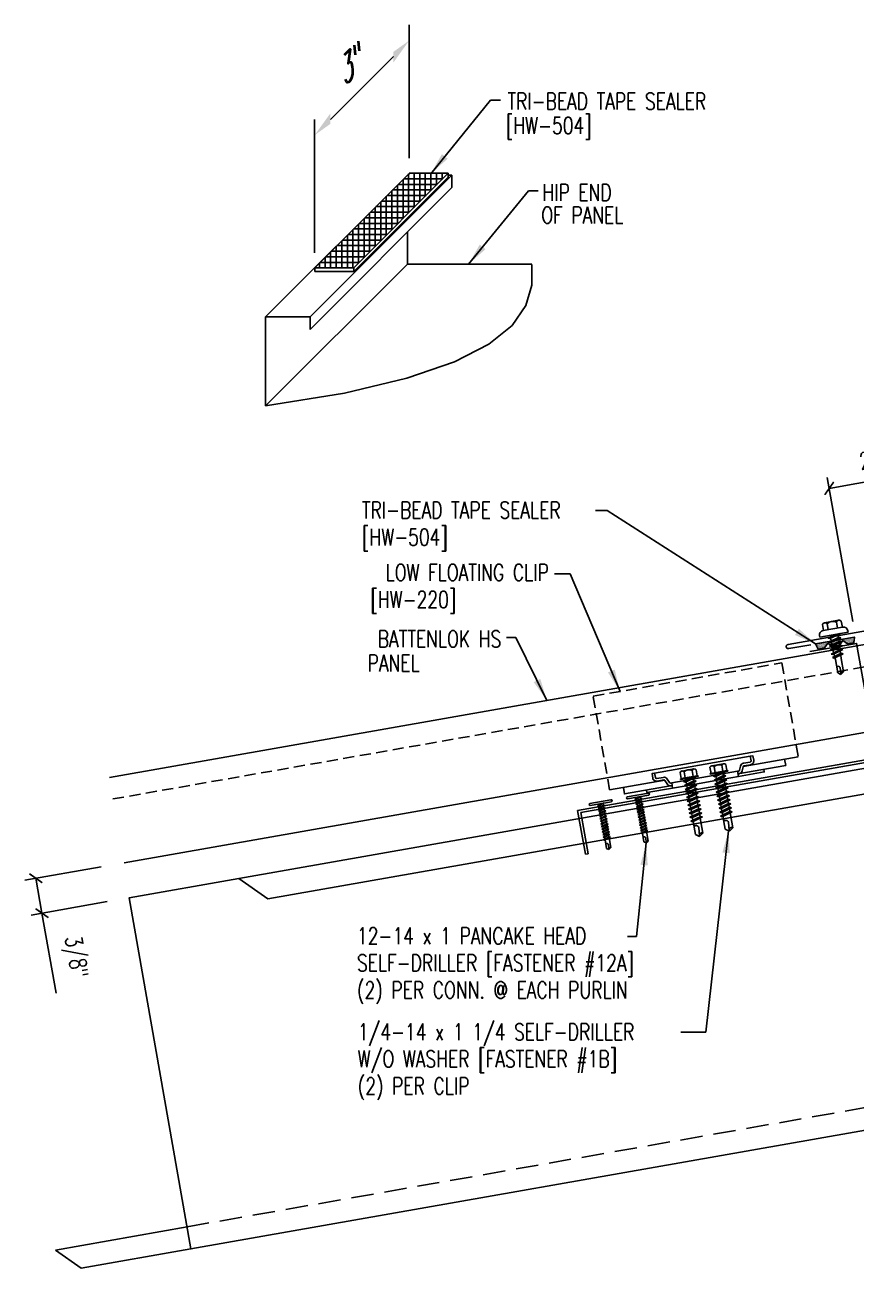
# Model space of a CAD drawing. Header units: inches. Extents: x 0 to 188, y 9 to 98.
# Drawn here: x -0.02 to 18.64, y 10.96 to 38.86 of the extents above; entities that cross this region are included whole.
import ezdxf
from ezdxf.enums import TextEntityAlignment as Align

# ---------------------------------------------------------------- set-up
doc = ezdxf.new("R2010")
doc.units = ezdxf.units.IN
doc.header["$MEASUREMENT"] = 0
doc.linetypes.add('HIDDEN', pattern=[0.375, 0.25, -0.125])
doc.linetypes.add('HIDDEN2', pattern=[0.1875, 0.125, -0.0625])
for name, color, linetype in [('clip', 5, 'Continuous'), ('CLO', 3, 'Continuous'), ('DIM', 2, 'Continuous'), ('FASTENER', 9, 'Continuous'), ('PANEL', 11, 'Continuous'), ('PURLIN', 1, 'Continuous'), ('SEALANT', 8, 'Continuous'), ('STLA', 12, 'Continuous'), ('TAPE', 8, 'Continuous'), ('TEXT', 2, 'Continuous'), ('TEXT1', 7, 'Continuous'), ('TRIM', 6, 'Continuous')]:
    doc.layers.add(name, color=color, linetype=linetype)
doc.styles.add('ROMANS', font='ROMANS.SHX', dxfattribs={"width": 0.75, "height": 0.5})
doc.styles.add('TEXT', font='SIMPLEX', dxfattribs={"width": 0.75, "height": 6})
doc.styles.add('TEXT1', font='ROMANS.shx', dxfattribs={"width": 0.75, "height": 0.375})
doc.dimstyles.new('DETAIL', dxfattribs={"dimscale": 4, "dimtxt": 0.375, "dimasz": 0.0625, "dimexe": 0.0625, "dimexo": 0.125, "dimgap": 0.0625, "dimtad": 1, "dimdec": 4, "dimzin": 3, "dimdsep": 46, "dimlunit": 4, "dimtxsty": 'TEXT1', "dimblk": 'ARCHTICK', "dimcen": 0.0625, "dimclrd": 7, "dimclre": 7, "dimclrt": 2, "dimadec": 0, "dimazin": 0, "dimtfac": 0.59375, "dimtdec": 4, "dimtmove": 0, "dimatfit": 3, "dimfxl": 0, "dimfrac": 2, "dimtolj": 1, "dimtzin": 3, "dimarcsym": 0})
doc.dimstyles.new('DETAIL$7', dxfattribs={"dimscale": 4, "dimtxt": 6, "dimasz": 0.125, "dimexe": 0.0625, "dimexo": 0.125, "dimgap": 0.0625, "dimtad": 1, "dimdec": 5, "dimzin": 3, "dimdsep": 46, "dimlunit": 4, "dimtxsty": 'TEXT', "dimblk": 'ARCHTICK', "dimcen": 0.0625, "dimclrd": 7, "dimclre": 7, "dimclrt": 2, "dimadec": 0, "dimazin": 0, "dimtfac": 0.666667, "dimtdec": 5, "dimtmove": 0, "dimatfit": 3, "dimfxl": 0, "dimfrac": 2, "dimtolj": 1, "dimtzin": 3, "dimarcsym": 0})

# ---------------------------------------------------------------- blocks, each defined once
blk = doc.blocks.new('_ArchTick')
at = {"color": 0, "linetype": 'ByBlock', "const_width": 0.15}
blk.add_lwpolyline([(-0.5, -0.5), (0.5, 0.5)], dxfattribs=at)
blk = doc.blocks.new('*D13')
at = {"layer": 'DEFPOINTS', "color": 0}
for p in [(2.182, 20.053), (2.321, 19.27), (0.362, 18.924)]:
    blk.add_point(p, dxfattribs=at)
at = {"layer": 'DIM', "color": 7, "lineweight": -2}
for p, q in [((1.69, 19.967), (-0.023, 19.665)), ((0.224, 19.708), (0.362, 18.924)), ((1.828, 19.183), (0.116, 18.881)), ((0.362, 18.924), (0.679, 17.126))]:
    blk.add_line(p, q, dxfattribs=at)
at = {"layer": 'DIM', "color": 7, "lineweight": -2, "xscale": 0.25, "yscale": 0.25, "zscale": 0.25}
for p, rotation in [((0.224, 19.708), 99.99999999999906), ((0.362, 18.924), 279.9999999999991)]:
    blk.add_blockref('_ArchTick', p, dxfattribs=dict(at, rotation=rotation))
at = {"layer": 'DIM', "color": 2, "insert": (1.081, 17.934), "char_height": 0.375, "attachment_point": 5, "rotation": 280, "style": 'TEXT1'}
blk.add_mtext('\\A1;3/8"', dxfattribs=at)
blk = doc.blocks.new('*D14')
at = {"layer": 'DEFPOINTS', "color": 0}
for p in [(19.988, 28.802), (20.611, 25.264), (18.645, 24.979)]:
    blk.add_point(p, dxfattribs=at)
at = {"layer": 'DIM', "color": 7, "lineweight": -2}
for p, q in [((20.525, 25.756), (19.944, 29.048)), ((18.032, 28.457), (19.988, 28.802)), ((18.559, 25.471), (17.989, 28.703))]:
    blk.add_line(p, q, dxfattribs=at)
at = {"layer": 'DIM', "color": 7, "lineweight": -2, "xscale": 0.25, "yscale": 0.25, "zscale": 0.25}
for p, rotation in [((19.988, 28.802), 10), ((18.032, 28.457), 190)]:
    blk.add_blockref('_ArchTick', p, dxfattribs=dict(at, rotation=rotation))
at = {"layer": 'DIM', "color": 2, "insert": (18.928, 29.096), "char_height": 0.375, "attachment_point": 5, "rotation": 10, "style": 'TEXT1'}
blk.add_mtext('\\A1;2"', dxfattribs=at)
blk = doc.blocks.new('sd3')
at = {"layer": 'FASTENER'}
for p, q in [((-0.24, 0.082), (0.24, 0.082)), ((-0.24, 0.037), (0.24, 0.037)), ((-0.078, 0.008), (0.023, 0.037)), ((-0.058, -0.003), (-0.078, 0.008)), ((-0.058, -0.003), (0.08, 0.036)), ((-0.048, 0.037), (-0.048, 0.017)), ((0.05, 0.027), (0.05, -0.016)), ((-0.078, -0.052), (0.06, -0.013)), ((-0.058, -0.064), (-0.078, -0.052)), ((-0.078, -0.112), (0.06, -0.073)), ((-0.058, -0.124), (-0.078, -0.112)), ((-0.078, -0.172), (0.06, -0.133)), ((-0.058, -0.184), (-0.078, -0.172)), ((-0.078, -0.232), (0.06, -0.193)), ((-0.058, -0.244), (-0.078, -0.232)), ((-0.078, -0.292), (0.06, -0.253)), ((-0.058, -0.064), (0.08, -0.024)), ((-0.058, -0.124), (0.08, -0.084)), ((-0.058, -0.184), (0.08, -0.144)), ((-0.058, -0.244), (0.08, -0.204)), ((-0.058, -0.304), (0.08, -0.264)), ((-0.048, -0.001), (-0.048, -0.044)), ((-0.048, -0.061), (-0.048, -0.104)), ((-0.048, -0.121), (-0.048, -0.164)), ((-0.048, -0.181), (-0.048, -0.224)), ((-0.048, -0.241), (-0.048, -0.284)), ((0.05, -0.033), (0.05, -0.076)), ((0.05, -0.093), (0.05, -0.136)), ((0.05, -0.153), (0.05, -0.196)), ((0.05, -0.213), (0.05, -0.256)), ((0.05, -0.273), (0.05, -0.316)), ((0.08, -0.024), (0.06, -0.013)), ((0.08, -0.084), (0.06, -0.073)), ((0.08, -0.144), (0.06, -0.133)), ((0.08, -0.204), (0.06, -0.193)), ((0.08, -0.264), (0.06, -0.253)), ((-0.058, -0.304), (-0.078, -0.292)), ((-0.078, -0.353), (0.06, -0.313)), ((-0.058, -0.364), (-0.078, -0.353)), ((-0.078, -0.413), (0.06, -0.373)), ((-0.058, -0.424), (-0.078, -0.413)), ((-0.078, -0.473), (0.06, -0.433)), ((-0.058, -0.484), (-0.078, -0.473)), ((-0.078, -0.533), (0.06, -0.493)), ((-0.058, -0.544), (-0.078, -0.533)), ((-0.078, -0.593), (0.06, -0.553)), ((-0.058, -0.364), (0.08, -0.325)), ((-0.058, -0.424), (0.08, -0.385)), ((-0.058, -0.484), (0.08, -0.445)), ((-0.058, -0.544), (0.08, -0.505)), ((-0.048, -0.301), (-0.048, -0.344)), ((-0.048, -0.361), (-0.048, -0.404)), ((-0.048, -0.421), (-0.048, -0.464)), ((-0.048, -0.481), (-0.048, -0.524)), ((-0.048, -0.541), (-0.048, -0.584)), ((0.05, -0.333), (0.05, -0.376)), ((0.05, -0.393), (0.05, -0.436)), ((0.05, -0.453), (0.05, -0.496)), ((0.05, -0.513), (0.05, -0.556)), ((0.08, -0.325), (0.06, -0.313)), ((0.08, -0.385), (0.06, -0.373)), ((0.08, -0.445), (0.06, -0.433)), ((0.08, -0.505), (0.06, -0.493)), ((0.08, -0.565), (0.06, -0.553)), ((-0.058, -0.604), (-0.078, -0.593)), ((-0.078, -0.653), (0.06, -0.614)), ((-0.058, -0.664), (-0.078, -0.653)), ((-0.078, -0.713), (0.06, -0.674)), ((-0.058, -0.724), (-0.078, -0.713)), ((-0.078, -0.773), (0.06, -0.734)), ((-0.058, -0.785), (-0.078, -0.773)), ((-0.058, -0.604), (0.08, -0.565)), ((-0.058, -0.664), (0.08, -0.625)), ((-0.058, -0.724), (0.08, -0.685)), ((-0.058, -0.785), (0.08, -0.745)), ((-0.048, -0.601), (-0.048, -0.644)), ((-0.048, -0.662), (-0.048, -0.704)), ((-0.048, -0.722), (-0.048, -0.765)), ((-0.048, -0.782), (-0.048, -0.977)), ((0.05, -0.573), (0.05, -0.616)), ((0.05, -0.634), (0.05, -0.676)), ((0.05, -0.694), (0.05, -0.737)), ((0.05, -0.754), (0.05, -0.977)), ((0.08, -0.625), (0.06, -0.614)), ((0.08, -0.685), (0.06, -0.674)), ((0.08, -0.745), (0.06, -0.734)), ((0.001, -1.011), (-0.048, -0.977)), ((0, -1.003), (0.009, -0.896)), ((0.001, -1.011), (0.05, -0.977))]:
    blk.add_line(p, q, dxfattribs=at)
for centre, radius, start, end in [((-0.238, 0.06), 0.0227, 94.6639, 265.3361), ((0.238, 0.06), 0.0227, 274.6639, 85.3361), ((-0.025, -0.903), 0.0349, 11.1445, 130.906), ((0.032, -1.003), 0.032, 55.4585, 194.8454)]:
    blk.add_arc(centre, radius, start, end, dxfattribs=at)
blk = doc.blocks.new('*X8')
at = {"color": 0}
for p, q in [((-0.434, 0.135), (-0.434, 0.135)), ((-0.434, 0.123), (-0.434, 0.123)), ((-0.422, 0.141), (-0.422, 0.141)), ((-0.422, 0.129), (-0.422, 0.129)), ((-0.422, 0.117), (-0.422, 0.117)), ((-0.422, 0.105), (-0.422, 0.105)), ((-0.422, 0.094), (-0.422, 0.094)), ((-0.422, 0.082), (-0.422, 0.082)), ((-0.41, 0.135), (-0.41, 0.135)), ((-0.41, 0.123), (-0.41, 0.123)), ((-0.41, 0.111), (-0.41, 0.111)), ((-0.41, 0.1), (-0.41, 0.1)), ((-0.41, 0.088), (-0.41, 0.088)), ((-0.41, 0.076), (-0.41, 0.076)), ((-0.41, 0.064), (-0.41, 0.064)), ((-0.41, 0.053), (-0.41, 0.053)), ((-0.41, 0.041), (-0.41, 0.041)), ((-0.398, 0.141), (-0.398, 0.141)), ((-0.398, 0.129), (-0.398, 0.129)), ((-0.398, 0.117), (-0.398, 0.117)), ((-0.398, 0.105), (-0.398, 0.105)), ((-0.398, 0.094), (-0.398, 0.094)), ((-0.398, 0.082), (-0.398, 0.082)), ((-0.398, 0.07), (-0.398, 0.07)), ((-0.398, 0.059), (-0.398, 0.059)), ((-0.398, 0.047), (-0.398, 0.047)), ((-0.398, 0.035), (-0.398, 0.035)), ((-0.398, 0.023), (-0.398, 0.023)), ((-0.387, 0.135), (-0.387, 0.135)), ((-0.387, 0.123), (-0.387, 0.123)), ((-0.387, 0.111), (-0.387, 0.111)), ((-0.387, 0.1), (-0.387, 0.1)), ((-0.387, 0.088), (-0.387, 0.088)), ((-0.387, 0.076), (-0.387, 0.076)), ((-0.387, 0.064), (-0.387, 0.064)), ((-0.387, 0.053), (-0.387, 0.053)), ((-0.387, 0.041), (-0.387, 0.041)), ((-0.387, 0.029), (-0.387, 0.029)), ((-0.375, 0.141), (-0.375, 0.141)), ((-0.375, 0.129), (-0.375, 0.129)), ((-0.375, 0.117), (-0.375, 0.117)), ((-0.375, 0.105), (-0.375, 0.105)), ((-0.375, 0.094), (-0.375, 0.094)), ((-0.375, 0.082), (-0.375, 0.082)), ((-0.375, 0.07), (-0.375, 0.07)), ((-0.375, 0.059), (-0.375, 0.059)), ((-0.375, 0.047), (-0.375, 0.047)), ((-0.375, 0.035), (-0.375, 0.035)), ((-0.375, 0.023), (-0.375, 0.023)), ((-0.363, 0.135), (-0.363, 0.135)), ((-0.363, 0.123), (-0.363, 0.123)), ((-0.363, 0.111), (-0.363, 0.111)), ((-0.363, 0.1), (-0.363, 0.1)), ((-0.363, 0.088), (-0.363, 0.088)), ((-0.363, 0.076), (-0.363, 0.076)), ((-0.363, 0.064), (-0.363, 0.064)), ((-0.363, 0.053), (-0.363, 0.053)), ((-0.363, 0.041), (-0.363, 0.041)), ((-0.363, 0.029), (-0.363, 0.029)), ((-0.352, 0.141), (-0.352, 0.141)), ((-0.352, 0.129), (-0.352, 0.129)), ((-0.352, 0.117), (-0.352, 0.117)), ((-0.352, 0.105), (-0.352, 0.105)), ((-0.352, 0.094), (-0.352, 0.094)), ((-0.352, 0.082), (-0.352, 0.082)), ((-0.352, 0.07), (-0.352, 0.07)), ((-0.352, 0.059), (-0.352, 0.059)), ((-0.352, 0.047), (-0.352, 0.047)), ((-0.352, 0.035), (-0.352, 0.035)), ((-0.352, 0.023), (-0.352, 0.023)), ((-0.34, 0.135), (-0.34, 0.135)), ((-0.34, 0.123), (-0.34, 0.123)), ((-0.34, 0.111), (-0.34, 0.111)), ((-0.34, 0.1), (-0.34, 0.1)), ((-0.34, 0.088), (-0.34, 0.088)), ((-0.34, 0.076), (-0.34, 0.076)), ((-0.34, 0.064), (-0.34, 0.064)), ((-0.34, 0.053), (-0.34, 0.053)), ((-0.34, 0.041), (-0.34, 0.041)), ((-0.34, 0.029), (-0.34, 0.029)), ((-0.328, 0.141), (-0.328, 0.141)), ((-0.328, 0.129), (-0.328, 0.129)), ((-0.328, 0.117), (-0.328, 0.117)), ((-0.328, 0.105), (-0.328, 0.105)), ((-0.328, 0.094), (-0.328, 0.094)), ((-0.328, 0.082), (-0.328, 0.082)), ((-0.328, 0.07), (-0.328, 0.07)), ((-0.328, 0.059), (-0.328, 0.059)), ((-0.328, 0.047), (-0.328, 0.047)), ((-0.328, 0.035), (-0.328, 0.035)), ((-0.328, 0.023), (-0.328, 0.023)), ((-0.316, 0.135), (-0.316, 0.135)), ((-0.316, 0.123), (-0.316, 0.123)), ((-0.316, 0.111), (-0.316, 0.111)), ((-0.316, 0.1), (-0.316, 0.1)), ((-0.316, 0.088), (-0.316, 0.088)), ((-0.316, 0.076), (-0.316, 0.076)), ((-0.316, 0.064), (-0.316, 0.064)), ((-0.316, 0.053), (-0.316, 0.053)), ((-0.316, 0.041), (-0.316, 0.041)), ((-0.316, 0.029), (-0.316, 0.029)), ((-0.305, 0.141), (-0.305, 0.141)), ((-0.305, 0.129), (-0.305, 0.129)), ((-0.305, 0.117), (-0.305, 0.117)), ((-0.305, 0.105), (-0.305, 0.105)), ((-0.305, 0.094), (-0.305, 0.094)), ((-0.305, 0.082), (-0.305, 0.082)), ((-0.305, 0.07), (-0.305, 0.07)), ((-0.305, 0.059), (-0.305, 0.059)), ((-0.305, 0.047), (-0.305, 0.047)), ((-0.305, 0.035), (-0.305, 0.035)), ((-0.305, 0.023), (-0.305, 0.023)), ((-0.293, 0.135), (-0.293, 0.135)), ((-0.293, 0.123), (-0.293, 0.123)), ((-0.293, 0.111), (-0.293, 0.111)), ((-0.293, 0.1), (-0.293, 0.1)), ((-0.293, 0.088), (-0.293, 0.088)), ((-0.293, 0.076), (-0.293, 0.076)), ((-0.293, 0.064), (-0.293, 0.064)), ((-0.293, 0.053), (-0.293, 0.053)), ((-0.293, 0.041), (-0.293, 0.041)), ((-0.293, 0.029), (-0.293, 0.029)), ((-0.281, 0.141), (-0.281, 0.141)), ((-0.281, 0.129), (-0.281, 0.129)), ((-0.281, 0.117), (-0.281, 0.117)), ((-0.281, 0.105), (-0.281, 0.105)), ((-0.281, 0.094), (-0.281, 0.094)), ((-0.281, 0.082), (-0.281, 0.082)), ((-0.281, 0.07), (-0.281, 0.07)), ((-0.281, 0.059), (-0.281, 0.059)), ((-0.281, 0.047), (-0.281, 0.047)), ((-0.281, 0.035), (-0.281, 0.035)), ((-0.281, 0.023), (-0.281, 0.023)), ((-0.27, 0.135), (-0.27, 0.135)), ((-0.27, 0.123), (-0.27, 0.123)), ((-0.27, 0.111), (-0.27, 0.111)), ((-0.27, 0.1), (-0.27, 0.1)), ((-0.27, 0.088), (-0.27, 0.088)), ((-0.27, 0.076), (-0.27, 0.076)), ((-0.27, 0.064), (-0.27, 0.064)), ((-0.27, 0.053), (-0.27, 0.053)), ((-0.27, 0.041), (-0.27, 0.041)), ((-0.27, 0.029), (-0.27, 0.029)), ((-0.258, 0.141), (-0.258, 0.141)), ((-0.258, 0.129), (-0.258, 0.129)), ((-0.258, 0.117), (-0.258, 0.117)), ((-0.258, 0.105), (-0.258, 0.105)), ((-0.258, 0.094), (-0.258, 0.094)), ((-0.258, 0.082), (-0.258, 0.082)), ((-0.258, 0.07), (-0.258, 0.07)), ((-0.258, 0.059), (-0.258, 0.059)), ((-0.258, 0.047), (-0.258, 0.047)), ((-0.258, 0.035), (-0.258, 0.035)), ((-0.258, 0.023), (-0.258, 0.023)), ((-0.246, 0.135), (-0.246, 0.135)), ((-0.246, 0.123), (-0.246, 0.123)), ((-0.246, 0.111), (-0.246, 0.111)), ((-0.246, 0.1), (-0.246, 0.1)), ((-0.246, 0.088), (-0.246, 0.088)), ((-0.246, 0.076), (-0.246, 0.076)), ((-0.246, 0.064), (-0.246, 0.064)), ((-0.246, 0.053), (-0.246, 0.053)), ((-0.246, 0.041), (-0.246, 0.041)), ((-0.234, 0.141), (-0.234, 0.141)), ((-0.234, 0.129), (-0.234, 0.129)), ((-0.234, 0.117), (-0.234, 0.117)), ((-0.234, 0.105), (-0.234, 0.105)), ((-0.234, 0.094), (-0.234, 0.094)), ((-0.234, 0.082), (-0.234, 0.082)), ((-0.234, 0.07), (-0.234, 0.07)), ((-0.234, 0.059), (-0.234, 0.059)), ((-0.234, 0.047), (-0.234, 0.047)), ((-0.223, 0.135), (-0.223, 0.135)), ((-0.223, 0.123), (-0.223, 0.123)), ((-0.223, 0.111), (-0.223, 0.111)), ((-0.223, 0.1), (-0.223, 0.1)), ((-0.223, 0.088), (-0.223, 0.088)), ((-0.223, 0.076), (-0.223, 0.076)), ((-0.223, 0.064), (-0.223, 0.064)), ((-0.211, 0.141), (-0.211, 0.141)), ((-0.211, 0.129), (-0.211, 0.129)), ((-0.211, 0.117), (-0.211, 0.117)), ((-0.211, 0.105), (-0.211, 0.105)), ((-0.211, 0.094), (-0.211, 0.094)), ((-0.211, 0.082), (-0.211, 0.082)), ((-0.211, 0.07), (-0.211, 0.07)), ((-0.199, 0.135), (-0.199, 0.135)), ((-0.199, 0.123), (-0.199, 0.123)), ((-0.199, 0.111), (-0.199, 0.111)), ((-0.199, 0.1), (-0.199, 0.1)), ((-0.199, 0.088), (-0.199, 0.088)), ((-0.188, 0.141), (-0.188, 0.141)), ((-0.188, 0.129), (-0.188, 0.129)), ((-0.188, 0.117), (-0.188, 0.117)), ((-0.188, 0.105), (-0.188, 0.105)), ((-0.188, 0.094), (-0.188, 0.094)), ((-0.176, 0.135), (-0.176, 0.135)), ((-0.176, 0.123), (-0.176, 0.123)), ((-0.176, 0.111), (-0.176, 0.111)), ((-0.164, 0.141), (-0.164, 0.141)), ((-0.164, 0.129), (-0.164, 0.129)), ((-0.164, 0.117), (-0.164, 0.117)), ((-0.164, 0.105), (-0.164, 0.105)), ((-0.152, 0.135), (-0.152, 0.135)), ((-0.152, 0.123), (-0.152, 0.123)), ((-0.152, 0.111), (-0.152, 0.111)), ((-0.152, 0.1), (-0.152, 0.1)), ((-0.141, 0.141), (-0.141, 0.141)), ((-0.141, 0.129), (-0.141, 0.129)), ((-0.141, 0.117), (-0.141, 0.117)), ((-0.141, 0.105), (-0.141, 0.105)), ((-0.141, 0.094), (-0.141, 0.094)), ((-0.141, 0.082), (-0.141, 0.082)), ((-0.129, 0.135), (-0.129, 0.135)), ((-0.129, 0.123), (-0.129, 0.123)), ((-0.129, 0.111), (-0.129, 0.111)), ((-0.129, 0.1), (-0.129, 0.1)), ((-0.129, 0.088), (-0.129, 0.088)), ((-0.129, 0.076), (-0.129, 0.076)), ((-0.117, 0.141), (-0.117, 0.141)), ((-0.117, 0.129), (-0.117, 0.129)), ((-0.117, 0.117), (-0.117, 0.117)), ((-0.117, 0.105), (-0.117, 0.105)), ((-0.117, 0.094), (-0.117, 0.094)), ((-0.117, 0.082), (-0.117, 0.082)), ((-0.117, 0.07), (-0.117, 0.07)), ((-0.117, 0.059), (-0.117, 0.059)), ((-0.105, 0.135), (-0.105, 0.135)), ((-0.105, 0.123), (-0.105, 0.123)), ((-0.105, 0.111), (-0.105, 0.111)), ((-0.105, 0.1), (-0.105, 0.1)), ((-0.105, 0.088), (-0.105, 0.088)), ((-0.105, 0.076), (-0.105, 0.076)), ((-0.105, 0.064), (-0.105, 0.064)), ((-0.105, 0.053), (-0.105, 0.053)), ((-0.094, 0.141), (-0.094, 0.141)), ((-0.094, 0.129), (-0.094, 0.129)), ((-0.094, 0.117), (-0.094, 0.117)), ((-0.094, 0.105), (-0.094, 0.105)), ((-0.094, 0.094), (-0.094, 0.094)), ((-0.094, 0.082), (-0.094, 0.082)), ((-0.094, 0.07), (-0.094, 0.07)), ((-0.094, 0.059), (-0.094, 0.059)), ((-0.094, 0.047), (-0.094, 0.047)), ((-0.094, 0.035), (-0.094, 0.035)), ((-0.082, 0.135), (-0.082, 0.135)), ((-0.082, 0.123), (-0.082, 0.123)), ((-0.082, 0.111), (-0.082, 0.111)), ((-0.082, 0.1), (-0.082, 0.1)), ((-0.082, 0.088), (-0.082, 0.088)), ((-0.082, 0.076), (-0.082, 0.076)), ((-0.082, 0.064), (-0.082, 0.064)), ((-0.082, 0.053), (-0.082, 0.053)), ((-0.082, 0.041), (-0.082, 0.041)), ((-0.082, 0.029), (-0.082, 0.029)), ((-0.07, 0.141), (-0.07, 0.141)), ((-0.07, 0.129), (-0.07, 0.129)), ((-0.07, 0.117), (-0.07, 0.117)), ((-0.07, 0.105), (-0.07, 0.105)), ((-0.07, 0.094), (-0.07, 0.094)), ((-0.07, 0.082), (-0.07, 0.082)), ((-0.07, 0.07), (-0.07, 0.07)), ((-0.07, 0.059), (-0.07, 0.059)), ((-0.07, 0.047), (-0.07, 0.047)), ((-0.07, 0.035), (-0.07, 0.035)), ((-0.07, 0.023), (-0.07, 0.023)), ((-0.059, 0.135), (-0.059, 0.135)), ((-0.059, 0.123), (-0.059, 0.123)), ((-0.059, 0.111), (-0.059, 0.111)), ((-0.059, 0.1), (-0.059, 0.1)), ((-0.059, 0.088), (-0.059, 0.088)), ((-0.059, 0.076), (-0.059, 0.076)), ((-0.059, 0.064), (-0.059, 0.064)), ((-0.059, 0.053), (-0.059, 0.053)), ((-0.059, 0.041), (-0.059, 0.041)), ((-0.059, 0.029), (-0.059, 0.029)), ((-0.047, 0.141), (-0.047, 0.141)), ((-0.047, 0.129), (-0.047, 0.129)), ((-0.047, 0.117), (-0.047, 0.117)), ((-0.047, 0.105), (-0.047, 0.105)), ((-0.047, 0.094), (-0.047, 0.094)), ((-0.047, 0.082), (-0.047, 0.082)), ((-0.047, 0.07), (-0.047, 0.07)), ((-0.047, 0.059), (-0.047, 0.059)), ((-0.047, 0.047), (-0.047, 0.047)), ((-0.047, 0.035), (-0.047, 0.035)), ((-0.047, 0.023), (-0.047, 0.023)), ((-0.035, 0.135), (-0.035, 0.135)), ((-0.035, 0.123), (-0.035, 0.123)), ((-0.035, 0.111), (-0.035, 0.111)), ((-0.035, 0.1), (-0.035, 0.1)), ((-0.035, 0.088), (-0.035, 0.088)), ((-0.035, 0.076), (-0.035, 0.076)), ((-0.035, 0.064), (-0.035, 0.064)), ((-0.035, 0.053), (-0.035, 0.053)), ((-0.035, 0.041), (-0.035, 0.041)), ((-0.035, 0.029), (-0.035, 0.029)), ((-0.023, 0.141), (-0.023, 0.141)), ((-0.023, 0.129), (-0.023, 0.129)), ((-0.023, 0.117), (-0.023, 0.117)), ((-0.023, 0.105), (-0.023, 0.105)), ((-0.023, 0.094), (-0.023, 0.094)), ((-0.023, 0.082), (-0.023, 0.082)), ((-0.023, 0.07), (-0.023, 0.07)), ((-0.023, 0.059), (-0.023, 0.059)), ((-0.023, 0.047), (-0.023, 0.047)), ((-0.023, 0.035), (-0.023, 0.035)), ((-0.023, 0.023), (-0.023, 0.023)), ((-0.012, 0.135), (-0.012, 0.135)), ((-0.012, 0.123), (-0.012, 0.123)), ((-0.012, 0.111), (-0.012, 0.111)), ((-0.012, 0.1), (-0.012, 0.1)), ((-0.012, 0.088), (-0.012, 0.088)), ((-0.012, 0.076), (-0.012, 0.076)), ((-0.012, 0.064), (-0.012, 0.064)), ((-0.012, 0.053), (-0.012, 0.053)), ((-0.012, 0.041), (-0.012, 0.041)), ((-0.012, 0.029), (-0.012, 0.029)), ((0, 0.141), (0, 0.141)), ((0, 0.129), (0, 0.129)), ((0, 0.117), (0, 0.117)), ((0, 0.105), (0, 0.105)), ((0, 0.094), (0, 0.094)), ((0, 0.082), (0, 0.082)), ((0, 0.07), (0, 0.07)), ((0, 0.059), (0, 0.059)), ((0, 0.047), (0, 0.047)), ((0, 0.035), (0, 0.035)), ((0, 0.023), (0, 0.023)), ((0.012, 0.135), (0.012, 0.135)), ((0.012, 0.123), (0.012, 0.123)), ((0.012, 0.111), (0.012, 0.111)), ((0.012, 0.1), (0.012, 0.1)), ((0.012, 0.088), (0.012, 0.088)), ((0.012, 0.076), (0.012, 0.076)), ((0.012, 0.064), (0.012, 0.064)), ((0.012, 0.053), (0.012, 0.053)), ((0.012, 0.041), (0.012, 0.041)), ((0.012, 0.029), (0.012, 0.029)), ((0.023, 0.141), (0.023, 0.141)), ((0.023, 0.129), (0.023, 0.129)), ((0.023, 0.117), (0.023, 0.117)), ((0.023, 0.105), (0.023, 0.105)), ((0.023, 0.094), (0.023, 0.094)), ((0.023, 0.082), (0.023, 0.082)), ((0.023, 0.07), (0.023, 0.07)), ((0.023, 0.059), (0.023, 0.059)), ((0.023, 0.047), (0.023, 0.047)), ((0.023, 0.035), (0.023, 0.035)), ((0.023, 0.023), (0.023, 0.023)), ((0.035, 0.135), (0.035, 0.135)), ((0.035, 0.123), (0.035, 0.123)), ((0.035, 0.111), (0.035, 0.111)), ((0.035, 0.1), (0.035, 0.1)), ((0.035, 0.088), (0.035, 0.088)), ((0.035, 0.076), (0.035, 0.076)), ((0.035, 0.064), (0.035, 0.064)), ((0.035, 0.053), (0.035, 0.053)), ((0.035, 0.041), (0.035, 0.041)), ((0.035, 0.029), (0.035, 0.029)), ((0.047, 0.141), (0.047, 0.141)), ((0.047, 0.129), (0.047, 0.129)), ((0.047, 0.117), (0.047, 0.117)), ((0.047, 0.105), (0.047, 0.105)), ((0.047, 0.094), (0.047, 0.094)), ((0.047, 0.082), (0.047, 0.082)), ((0.047, 0.07), (0.047, 0.07)), ((0.047, 0.059), (0.047, 0.059)), ((0.047, 0.047), (0.047, 0.047)), ((0.047, 0.035), (0.047, 0.035)), ((0.047, 0.023), (0.047, 0.023)), ((0.059, 0.135), (0.059, 0.135)), ((0.059, 0.123), (0.059, 0.123)), ((0.059, 0.111), (0.059, 0.111)), ((0.059, 0.1), (0.059, 0.1)), ((0.059, 0.088), (0.059, 0.088)), ((0.059, 0.076), (0.059, 0.076)), ((0.059, 0.064), (0.059, 0.064)), ((0.059, 0.053), (0.059, 0.053)), ((0.059, 0.041), (0.059, 0.041)), ((0.059, 0.029), (0.059, 0.029)), ((0.07, 0.141), (0.07, 0.141)), ((0.07, 0.129), (0.07, 0.129)), ((0.07, 0.117), (0.07, 0.117)), ((0.07, 0.105), (0.07, 0.105)), ((0.07, 0.094), (0.07, 0.094)), ((0.07, 0.082), (0.07, 0.082)), ((0.07, 0.07), (0.07, 0.07)), ((0.07, 0.059), (0.07, 0.059)), ((0.07, 0.047), (0.07, 0.047)), ((0.07, 0.035), (0.07, 0.035)), ((0.07, 0.023), (0.07, 0.023)), ((0.082, 0.135), (0.082, 0.135)), ((0.082, 0.123), (0.082, 0.123)), ((0.082, 0.111), (0.082, 0.111)), ((0.082, 0.1), (0.082, 0.1)), ((0.082, 0.088), (0.082, 0.088)), ((0.082, 0.076), (0.082, 0.076)), ((0.082, 0.064), (0.082, 0.064)), ((0.082, 0.053), (0.082, 0.053)), ((0.082, 0.041), (0.082, 0.041)), ((0.082, 0.029), (0.082, 0.029)), ((0.094, 0.141), (0.094, 0.141)), ((0.094, 0.129), (0.094, 0.129)), ((0.094, 0.117), (0.094, 0.117)), ((0.094, 0.105), (0.094, 0.105)), ((0.094, 0.094), (0.094, 0.094)), ((0.094, 0.082), (0.094, 0.082)), ((0.094, 0.07), (0.094, 0.07)), ((0.094, 0.059), (0.094, 0.059)), ((0.094, 0.047), (0.094, 0.047)), ((0.094, 0.035), (0.094, 0.035)), ((0.105, 0.135), (0.105, 0.135)), ((0.105, 0.123), (0.105, 0.123)), ((0.105, 0.111), (0.105, 0.111)), ((0.105, 0.1), (0.105, 0.1)), ((0.105, 0.088), (0.105, 0.088)), ((0.105, 0.076), (0.105, 0.076)), ((0.105, 0.064), (0.105, 0.064)), ((0.105, 0.053), (0.105, 0.053)), ((0.117, 0.141), (0.117, 0.141)), ((0.117, 0.129), (0.117, 0.129)), ((0.117, 0.117), (0.117, 0.117)), ((0.117, 0.105), (0.117, 0.105)), ((0.117, 0.094), (0.117, 0.094)), ((0.117, 0.082), (0.117, 0.082)), ((0.117, 0.07), (0.117, 0.07)), ((0.117, 0.059), (0.117, 0.059)), ((0.129, 0.135), (0.129, 0.135)), ((0.129, 0.123), (0.129, 0.123)), ((0.129, 0.111), (0.129, 0.111)), ((0.129, 0.1), (0.129, 0.1)), ((0.129, 0.088), (0.129, 0.088)), ((0.129, 0.076), (0.129, 0.076)), ((0.141, 0.141), (0.141, 0.141)), ((0.141, 0.129), (0.141, 0.129)), ((0.141, 0.117), (0.141, 0.117)), ((0.141, 0.105), (0.141, 0.105)), ((0.141, 0.094), (0.141, 0.094)), ((0.141, 0.082), (0.141, 0.082)), ((0.152, 0.135), (0.152, 0.135)), ((0.152, 0.123), (0.152, 0.123)), ((0.152, 0.111), (0.152, 0.111)), ((0.152, 0.1), (0.152, 0.1)), ((0.164, 0.141), (0.164, 0.141)), ((0.164, 0.129), (0.164, 0.129)), ((0.164, 0.117), (0.164, 0.117)), ((0.164, 0.105), (0.164, 0.105)), ((0.176, 0.135), (0.176, 0.135)), ((0.176, 0.123), (0.176, 0.123)), ((0.176, 0.111), (0.176, 0.111)), ((0.188, 0.141), (0.188, 0.141)), ((0.188, 0.129), (0.188, 0.129)), ((0.188, 0.117), (0.188, 0.117)), ((0.188, 0.105), (0.188, 0.105)), ((0.188, 0.094), (0.188, 0.094)), ((0.199, 0.135), (0.199, 0.135)), ((0.199, 0.123), (0.199, 0.123)), ((0.199, 0.111), (0.199, 0.111)), ((0.199, 0.1), (0.199, 0.1)), ((0.199, 0.088), (0.199, 0.088)), ((0.211, 0.141), (0.211, 0.141)), ((0.211, 0.129), (0.211, 0.129)), ((0.211, 0.117), (0.211, 0.117)), ((0.211, 0.105), (0.211, 0.105)), ((0.211, 0.094), (0.211, 0.094)), ((0.211, 0.082), (0.211, 0.082)), ((0.211, 0.07), (0.211, 0.07)), ((0.223, 0.135), (0.223, 0.135)), ((0.223, 0.123), (0.223, 0.123)), ((0.223, 0.111), (0.223, 0.111)), ((0.223, 0.1), (0.223, 0.1)), ((0.223, 0.088), (0.223, 0.088)), ((0.223, 0.076), (0.223, 0.076)), ((0.223, 0.064), (0.223, 0.064)), ((0.234, 0.141), (0.234, 0.141)), ((0.234, 0.129), (0.234, 0.129)), ((0.234, 0.117), (0.234, 0.117)), ((0.234, 0.105), (0.234, 0.105)), ((0.234, 0.094), (0.234, 0.094)), ((0.234, 0.082), (0.234, 0.082)), ((0.234, 0.07), (0.234, 0.07)), ((0.234, 0.059), (0.234, 0.059)), ((0.234, 0.047), (0.234, 0.047)), ((0.246, 0.135), (0.246, 0.135)), ((0.246, 0.123), (0.246, 0.123)), ((0.246, 0.111), (0.246, 0.111)), ((0.246, 0.1), (0.246, 0.1)), ((0.246, 0.088), (0.246, 0.088)), ((0.246, 0.076), (0.246, 0.076)), ((0.246, 0.064), (0.246, 0.064)), ((0.246, 0.053), (0.246, 0.053)), ((0.246, 0.041), (0.246, 0.041)), ((0.258, 0.141), (0.258, 0.141)), ((0.258, 0.129), (0.258, 0.129)), ((0.258, 0.117), (0.258, 0.117)), ((0.258, 0.105), (0.258, 0.105)), ((0.258, 0.094), (0.258, 0.094)), ((0.258, 0.082), (0.258, 0.082)), ((0.258, 0.07), (0.258, 0.07)), ((0.258, 0.059), (0.258, 0.059)), ((0.258, 0.047), (0.258, 0.047)), ((0.258, 0.035), (0.258, 0.035)), ((0.258, 0.023), (0.258, 0.023)), ((0.27, 0.135), (0.27, 0.135)), ((0.27, 0.123), (0.27, 0.123)), ((0.27, 0.111), (0.27, 0.111)), ((0.27, 0.1), (0.27, 0.1)), ((0.27, 0.088), (0.27, 0.088)), ((0.27, 0.076), (0.27, 0.076)), ((0.27, 0.064), (0.27, 0.064)), ((0.27, 0.053), (0.27, 0.053)), ((0.27, 0.041), (0.27, 0.041)), ((0.27, 0.029), (0.27, 0.029)), ((0.281, 0.141), (0.281, 0.141)), ((0.281, 0.129), (0.281, 0.129)), ((0.281, 0.117), (0.281, 0.117)), ((0.281, 0.105), (0.281, 0.105)), ((0.281, 0.094), (0.281, 0.094)), ((0.281, 0.082), (0.281, 0.082)), ((0.281, 0.07), (0.281, 0.07)), ((0.281, 0.059), (0.281, 0.059)), ((0.281, 0.047), (0.281, 0.047)), ((0.281, 0.035), (0.281, 0.035)), ((0.281, 0.023), (0.281, 0.023)), ((0.293, 0.135), (0.293, 0.135)), ((0.293, 0.123), (0.293, 0.123)), ((0.293, 0.111), (0.293, 0.111)), ((0.293, 0.1), (0.293, 0.1)), ((0.293, 0.088), (0.293, 0.088)), ((0.293, 0.076), (0.293, 0.076)), ((0.293, 0.064), (0.293, 0.064)), ((0.293, 0.053), (0.293, 0.053)), ((0.293, 0.041), (0.293, 0.041)), ((0.293, 0.029), (0.293, 0.029)), ((0.305, 0.141), (0.305, 0.141)), ((0.305, 0.129), (0.305, 0.129)), ((0.305, 0.117), (0.305, 0.117)), ((0.305, 0.105), (0.305, 0.105)), ((0.305, 0.094), (0.305, 0.094)), ((0.305, 0.082), (0.305, 0.082)), ((0.305, 0.07), (0.305, 0.07)), ((0.305, 0.059), (0.305, 0.059)), ((0.305, 0.047), (0.305, 0.047)), ((0.305, 0.035), (0.305, 0.035)), ((0.305, 0.023), (0.305, 0.023)), ((0.316, 0.135), (0.316, 0.135)), ((0.316, 0.123), (0.316, 0.123)), ((0.316, 0.111), (0.316, 0.111)), ((0.316, 0.1), (0.316, 0.1)), ((0.316, 0.088), (0.316, 0.088)), ((0.316, 0.076), (0.316, 0.076)), ((0.316, 0.064), (0.316, 0.064)), ((0.316, 0.053), (0.316, 0.053)), ((0.316, 0.041), (0.316, 0.041)), ((0.316, 0.029), (0.316, 0.029)), ((0.328, 0.141), (0.328, 0.141)), ((0.328, 0.129), (0.328, 0.129)), ((0.328, 0.117), (0.328, 0.117)), ((0.328, 0.105), (0.328, 0.105)), ((0.328, 0.094), (0.328, 0.094)), ((0.328, 0.082), (0.328, 0.082)), ((0.328, 0.07), (0.328, 0.07)), ((0.328, 0.059), (0.328, 0.059)), ((0.328, 0.047), (0.328, 0.047)), ((0.328, 0.035), (0.328, 0.035)), ((0.328, 0.023), (0.328, 0.023)), ((0.34, 0.135), (0.34, 0.135)), ((0.34, 0.123), (0.34, 0.123)), ((0.34, 0.111), (0.34, 0.111)), ((0.34, 0.1), (0.34, 0.1)), ((0.34, 0.088), (0.34, 0.088)), ((0.34, 0.076), (0.34, 0.076)), ((0.34, 0.064), (0.34, 0.064)), ((0.34, 0.053), (0.34, 0.053)), ((0.34, 0.041), (0.34, 0.041)), ((0.34, 0.029), (0.34, 0.029)), ((0.352, 0.141), (0.352, 0.141)), ((0.352, 0.129), (0.352, 0.129)), ((0.352, 0.117), (0.352, 0.117)), ((0.352, 0.105), (0.352, 0.105)), ((0.352, 0.094), (0.352, 0.094)), ((0.352, 0.082), (0.352, 0.082)), ((0.352, 0.07), (0.352, 0.07)), ((0.352, 0.059), (0.352, 0.059)), ((0.352, 0.047), (0.352, 0.047)), ((0.352, 0.035), (0.352, 0.035)), ((0.352, 0.023), (0.352, 0.023)), ((0.363, 0.135), (0.363, 0.135)), ((0.363, 0.123), (0.363, 0.123)), ((0.363, 0.111), (0.363, 0.111)), ((0.363, 0.1), (0.363, 0.1)), ((0.363, 0.088), (0.363, 0.088)), ((0.363, 0.076), (0.363, 0.076)), ((0.363, 0.064), (0.363, 0.064)), ((0.363, 0.053), (0.363, 0.053)), ((0.363, 0.041), (0.363, 0.041)), ((0.363, 0.029), (0.363, 0.029)), ((0.375, 0.141), (0.375, 0.141)), ((0.375, 0.129), (0.375, 0.129)), ((0.375, 0.117), (0.375, 0.117)), ((0.375, 0.105), (0.375, 0.105)), ((0.375, 0.094), (0.375, 0.094)), ((0.375, 0.082), (0.375, 0.082)), ((0.375, 0.07), (0.375, 0.07)), ((0.375, 0.059), (0.375, 0.059)), ((0.375, 0.047), (0.375, 0.047)), ((0.375, 0.035), (0.375, 0.035)), ((0.375, 0.023), (0.375, 0.023)), ((0.387, 0.135), (0.387, 0.135)), ((0.387, 0.123), (0.387, 0.123)), ((0.387, 0.111), (0.387, 0.111)), ((0.387, 0.1), (0.387, 0.1)), ((0.387, 0.088), (0.387, 0.088)), ((0.387, 0.076), (0.387, 0.076)), ((0.387, 0.064), (0.387, 0.064)), ((0.387, 0.053), (0.387, 0.053)), ((0.387, 0.041), (0.387, 0.041)), ((0.387, 0.029), (0.387, 0.029)), ((0.398, 0.141), (0.398, 0.141)), ((0.398, 0.129), (0.398, 0.129)), ((0.398, 0.117), (0.398, 0.117)), ((0.398, 0.105), (0.398, 0.105)), ((0.398, 0.094), (0.398, 0.094)), ((0.398, 0.082), (0.398, 0.082)), ((0.398, 0.07), (0.398, 0.07)), ((0.398, 0.059), (0.398, 0.059)), ((0.398, 0.047), (0.398, 0.047)), ((0.398, 0.035), (0.398, 0.035)), ((0.398, 0.023), (0.398, 0.023)), ((0.41, 0.135), (0.41, 0.135)), ((0.41, 0.123), (0.41, 0.123)), ((0.41, 0.111), (0.41, 0.111)), ((0.41, 0.1), (0.41, 0.1)), ((0.41, 0.088), (0.41, 0.088)), ((0.41, 0.076), (0.41, 0.076)), ((0.41, 0.064), (0.41, 0.064)), ((0.41, 0.053), (0.41, 0.053)), ((0.41, 0.041), (0.41, 0.041)), ((0.422, 0.141), (0.422, 0.141)), ((0.422, 0.129), (0.422, 0.129)), ((0.422, 0.117), (0.422, 0.117)), ((0.422, 0.105), (0.422, 0.105)), ((0.422, 0.094), (0.422, 0.094)), ((0.422, 0.082), (0.422, 0.082)), ((0.434, 0.135), (0.434, 0.135)), ((0.434, 0.123), (0.434, 0.123))]:
    blk.add_line(p, q, dxfattribs=at)
blk = doc.blocks.new('MB_DBTAP')
at = {"layer": 'TAPE', "color": 9}
blk.add_lwpolyline([(-0.403, 0.018), (-0.442, 0.141), (0.442, 0.141), (0.403, 0.018), (0.26, 0.018), (0.17, 0.109), (0.079, 0.018), (0, 0.018), (-0.079, 0.018), (-0.17, 0.109), (-0.26, 0.018)], close=True, dxfattribs=at)
at = {"layer": 'TAPE', "color": 251}
blk.add_blockref('*X8', (0, 0), dxfattribs=at)
blk = doc.blocks.new('fz5')
at = {"layer": 'FASTENER'}
for p, q in [((-0.217, 0.305), (-0.217, 0.171)), ((-0.163, 0.337), (0.159, 0.337)), ((-0.108, 0.305), (-0.108, 0.171)), ((0.105, 0.305), (0.105, 0.171)), ((0.214, 0.305), (0.214, 0.171)), ((-0.326, 0.071), (-0.326, 0.037)), ((-0.326, 0.037), (0.322, 0.037)), ((-0.226, 0.171), (0.214, 0.171)), ((-0.141, -0.014), (0.037, 0.037)), ((-0.105, -0.034), (0.137, 0.035)), ((-0.088, 0.037), (-0.088, 0.001)), ((-0.088, 0.037), (0.085, 0.037)), ((0.085, 0.037), (0.134, 0.037)), ((0.085, 0.02), (0.085, -0.041)), ((0.137, 0.035), (0.134, 0.037)), ((0.322, 0.071), (0.322, 0.037)), ((-0.105, -0.034), (-0.141, -0.014)), ((-0.141, -0.105), (0.102, -0.036)), ((-0.105, -0.125), (-0.141, -0.105)), ((-0.141, -0.196), (0.102, -0.127)), ((-0.105, -0.216), (-0.141, -0.196)), ((-0.141, -0.287), (0.102, -0.217)), ((-0.105, -0.125), (0.137, -0.056)), ((-0.105, -0.216), (0.137, -0.147)), ((-0.105, -0.307), (0.137, -0.238)), ((-0.088, -0.029), (-0.088, -0.09)), ((-0.088, -0.12), (-0.088, -0.181)), ((-0.084, -0.27), (-0.088, -0.211)), ((0.077, -0.315), (0.082, -0.253)), ((0.084, -0.223), (0.085, -0.211)), ((0.085, -0.071), (0.085, -0.131)), ((0.085, -0.162), (0.085, -0.211)), ((0.137, -0.056), (0.102, -0.036)), ((0.137, -0.147), (0.102, -0.127)), ((0.137, -0.238), (0.102, -0.217)), ((-0.105, -0.307), (-0.141, -0.287)), ((-0.141, -0.378), (0.102, -0.308)), ((-0.105, -0.398), (-0.141, -0.378)), ((-0.122, -0.463), (0.089, -0.403)), ((-0.086, -0.483), (-0.122, -0.463)), ((-0.105, -0.398), (0.137, -0.328)), ((-0.086, -0.483), (0.124, -0.423)), ((-0.078, -0.36), (-0.082, -0.3)), ((-0.071, -0.449), (-0.075, -0.389)), ((-0.066, -0.516), (-0.069, -0.478)), ((-0.066, -0.516), (-0.066, -0.82)), ((0.063, -0.515), (0.068, -0.439)), ((0.063, -0.516), (0.063, -0.82)), ((0.071, -0.408), (0.075, -0.346)), ((0.124, -0.423), (0.089, -0.403)), ((0.137, -0.328), (0.102, -0.308)), ((-0.002, -0.866), (-0.066, -0.82)), ((-0.003, -0.854), (0.009, -0.714)), ((-0.002, -0.866), (0.063, -0.82))]:
    blk.add_line(p, q, dxfattribs=at)
for centre, radius, start, end in [((-0.163, 0.274), 0.0628, 29.8754, 150.1246), ((-0.002, 0.141), 0.196, 56.9974, 123.0026), ((0.159, 0.274), 0.0628, 29.8754, 150.1246), ((-0.226, 0.071), 0.1, 90, 180), ((0.222, 0.071), 0.1, 0, 90), ((0.073, -0.516), 0.01, 175.9484, 180), ((-0.036, -0.723), 0.0461, 11.1445, 130.906), ((0.039, -0.855), 0.0422, 55.4585, 194.8454)]:
    blk.add_arc(centre, radius, start, end, dxfattribs=at)
blk = doc.blocks.new('FD-F12a')
at = {"layer": 'TEXT', "style": 'TEXT1', "width": 0.75}
for s, p in [('12-14 x 1 PANCAKE HEAD', (0.0047, -0.0408)), ('SELF-DRILLER [FASTENER #12A]', (0.0047, -0.1926))]:
    blk.add_text(s, height=0.09375, dxfattribs=at).set_placement(p)
blk.add_attdef('(QUANTITY)', (0.0047, -0.3444), '', height=0.0938, dxfattribs=at)
at = {"layer": 'TEXT', "style": 'TEXT1', "flags": 1}
for tag, p in [('Color', (0.0553, -0.5192)), ('Calc', (0.0553, -0.5192)), ('Opt1', (0.0553, -0.5192)), ('Opt2', (0.0553, -0.5192)), ('Opt3', (0.0553, -0.5192)), ('Description', (0.0553, -0.5192)), ('Multiple', (0.0553, -0.5192)), ('Part', (0.0553, -0.5192)), ('Spare1', (0.0553, -0.7067)), ('Spare2', (0.0553, -0.7067)), ('Spare3', (0.0553, -0.7067)), ('Spare4', (0.0553, -0.7067)), ('Spare5', (0.0553, -0.7067)), ('Spare6', (0.0553, -0.7067)), ('Spare7', (0.0553, -0.7067)), ('Spare8', (0.0553, -0.7067)), ('Spare9', (0.0553, -0.7067)), ('Spare10', (0.0553, -0.7067))]:
    blk.add_attdef(tag, p, '', height=0.0938, dxfattribs=at)
blk = doc.blocks.new('sd21')
at = {"layer": 'FASTENER'}
for p, q in [((-0.193, 0.055), (0.193, 0.055)), ((-0.193, 0.037), (0.193, 0.037)), ((-0.181, 0.194), (-0.181, 0.055)), ((-0.181, 0.055), (0.181, 0.055)), ((-0.139, -0.016), (0.046, 0.037)), ((-0.135, 0.22), (0.135, 0.22)), ((-0.104, -0.036), (0.139, 0.033)), ((-0.089, 0.194), (-0.089, 0.055)), ((-0.086, 0.037), (0.086, 0.037)), ((-0.086, 0.037), (-0.086, -0.001)), ((0.086, 0.037), (0.133, 0.037)), ((0.086, 0.018), (0.086, -0.042)), ((0.089, 0.194), (0.089, 0.055)), ((0.139, 0.033), (0.133, 0.037)), ((0.181, 0.194), (0.181, 0.055)), ((-0.104, -0.036), (-0.139, -0.016)), ((-0.139, -0.107), (0.104, -0.038)), ((-0.104, -0.127), (-0.139, -0.107)), ((-0.139, -0.198), (0.104, -0.128)), ((-0.104, -0.218), (-0.139, -0.198)), ((-0.139, -0.289), (0.104, -0.219)), ((-0.104, -0.127), (0.139, -0.058)), ((-0.104, -0.218), (0.139, -0.149)), ((-0.104, -0.309), (0.139, -0.239)), ((-0.086, -0.031), (-0.086, -0.092)), ((-0.086, -0.122), (-0.086, -0.183)), ((-0.086, -0.213), (-0.086, -0.274)), ((0.086, -0.073), (0.086, -0.133)), ((0.086, -0.164), (0.086, -0.224)), ((0.086, -0.255), (0.086, -0.315)), ((0.139, -0.058), (0.104, -0.038)), ((0.139, -0.149), (0.104, -0.128)), ((0.139, -0.239), (0.104, -0.219)), ((-0.104, -0.309), (-0.139, -0.289)), ((-0.139, -0.38), (0.104, -0.31)), ((-0.104, -0.4), (-0.139, -0.38)), ((-0.139, -0.47), (0.104, -0.401)), ((-0.104, -0.491), (-0.139, -0.47)), ((-0.139, -0.561), (0.104, -0.492)), ((-0.104, -0.4), (0.139, -0.33)), ((-0.104, -0.491), (0.139, -0.421)), ((-0.104, -0.581), (0.139, -0.512)), ((-0.086, -0.304), (-0.086, -0.364)), ((-0.086, -0.395), (-0.086, -0.455)), ((-0.086, -0.486), (-0.086, -0.546)), ((0.086, -0.345), (0.086, -0.406)), ((0.086, -0.436), (0.086, -0.497)), ((0.086, -0.527), (0.086, -0.588)), ((0.139, -0.33), (0.104, -0.31)), ((0.139, -0.421), (0.104, -0.401)), ((0.139, -0.512), (0.104, -0.492)), ((-0.104, -0.581), (-0.139, -0.561)), ((-0.139, -0.652), (0.104, -0.583)), ((-0.104, -0.672), (-0.139, -0.652)), ((-0.139, -0.743), (0.104, -0.674)), ((-0.104, -0.763), (-0.139, -0.743)), ((-0.139, -0.834), (0.104, -0.765)), ((-0.104, -0.854), (-0.139, -0.834)), ((-0.104, -0.672), (0.139, -0.603)), ((-0.104, -0.763), (0.139, -0.694)), ((-0.104, -0.854), (0.139, -0.785)), ((-0.086, -0.577), (-0.086, -0.637)), ((-0.086, -0.667), (-0.086, -0.728)), ((-0.086, -0.758), (-0.086, -0.819)), ((0.086, -0.618), (0.086, -0.679)), ((0.086, -0.709), (0.086, -0.77)), ((0.086, -0.8), (0.086, -0.861)), ((0.139, -0.603), (0.104, -0.583)), ((0.139, -0.694), (0.104, -0.674)), ((0.139, -0.785), (0.104, -0.765)), ((-0.139, -0.925), (0.104, -0.856)), ((-0.104, -0.945), (-0.139, -0.925)), ((-0.104, -0.945), (0.139, -0.876)), ((-0.086, -0.849), (-0.086, -0.91)), ((-0.086, -0.94), (-0.086, -1.232)), ((-0.002, -1.277), (0.014, -1.091)), ((0.086, -0.891), (0.086, -1.232)), ((0.139, -0.876), (0.104, -0.856)), ((0, -1.293), (-0.086, -1.232)), ((0, -1.293), (0.086, -1.232))]:
    blk.add_line(p, q, dxfattribs=at)
for centre, radius, start, end in [((-0.193, 0.046), 0.00894, 90, 270), ((-0.135, 0.168), 0.0527, 29.8754, 150.1246), ((0, 0.056), 0.164, 56.9974, 123.0026), ((0.135, 0.168), 0.0527, 29.8754, 150.1246), ((0.193, 0.046), 0.00894, 270, 90), ((-0.046, -1.102), 0.0615, 11.1445, 130.906), ((0.054, -1.278), 0.0563, 55.4585, 194.8454)]:
    blk.add_arc(centre, radius, start, end, dxfattribs=at)
blk = doc.blocks.new('A$C612A22A5')
at = {"layer": 'clip'}
for points in [[(-1.376, 0.083), (-1.376, 0.023), (-0.789, 0.023), (-0.789, 0.143), (-0.814, 0.143, -0.303371), (-0.838, 0.159), (-0.873, 0.244, 0.30332), (-0.953, 0.297), (-1.103, 0.297, -0.41421), (-1.129, 0.323), (-1.129, 0.423), (-1.189, 0.423), (-1.189, 0.323, 0.414221), (-1.103, 0.237), (-0.953, 0.237, -0.303367), (-0.929, 0.221), (-0.894, 0.136, 0.30332), (-0.814, 0.083), (-0.789, 0.083), (-1.876, 0.083), (-1.876, 0.227)], [(1.299, 0.083), (1.299, 0.023), (0.711, 0.023), (0.711, 0.143), (0.736, 0.143, 0.303371), (0.76, 0.159), (0.795, 0.244, -0.30332), (0.875, 0.297), (1.025, 0.297, 0.41421), (1.051, 0.323), (1.051, 0.423), (1.111, 0.423), (1.111, 0.323, -0.414221), (1.025, 0.237), (0.875, 0.237, 0.303367), (0.851, 0.221), (0.816, 0.136, -0.30332), (0.736, 0.083), (0.711, 0.083), (1.799, 0.083), (1.799, 0.227)]]:
    blk.add_lwpolyline(points, format="xyb", dxfattribs=at)
for points in [[(1.051, 0.423), (-1.129, 0.423)], [(0.711, 0.143), (-0.789, 0.143)], [(-0.439, 0.023), (-0.789, 0.023)], [(0.361, 0.023), (-0.439, 0.023)], [(0.711, 0.023), (0.361, 0.023)]]:
    blk.add_lwpolyline(points, dxfattribs=at)
blk = doc.blocks.new('A$C04AA0F9A')
at = {"layer": 'STLA'}
for p, q in [((-6.138, 4.006), (4.449, 5.873)), ((4.534, 5.873), (15.121, 4.006)), ((4.459, 5.814), (-6.066, 3.958)), ((15.049, 3.958), (4.524, 5.814)), ((-5.964, 3.022), (-6.138, 4.006)), ((-5.903, 3.032), (-6.066, 3.958)), ((14.886, 3.032), (15.049, 3.958)), ((14.947, 3.022), (15.121, 4.006)), ((-5.964, 3.022), (-5.903, 3.032)), ((14.947, 3.022), (14.886, 3.032))]:
    blk.add_line(p, q, dxfattribs=at)
for radius in [0.247, 0.187]:
    blk.add_arc((4.491, 5.63), radius, 80, 100, dxfattribs=at)
blk = doc.blocks.new('A$C415C3986')
at = {"layer": 'DEFPOINTS', "color": 0, "linetype": 'ByBlock'}
blk.add_point((1.015, 0.946), dxfattribs=at)
at = {"layer": 'DIM', "color": 7, "linetype": 'ByBlock'}
for p, q in [((1.015, -1.693), (1.015, 1.3)), ((-0.753, -0.822), (0.661, 0.593)), ((-1.106, -3.814), (-1.106, -0.822))]:
    blk.add_line(p, q, dxfattribs=at)
for points in [[(0.661, 0.694), (0.661, 0.451), (1.015, 0.946)], [(-0.753, -0.686), (-0.753, -0.923), (-1.106, -1.175)]]:
    blk.add_solid(points, dxfattribs=at)

msp = doc.modelspace()

# ---------------------------------------------------------------- hatches: boundary and pattern name
at = {"layer": 'SEALANT'}
h = msp.add_hatch(dxfattribs=at)
h.set_pattern_fill('NET', color=256, style=0)
h.set_pattern_definition([(0, (1.8407, -0.22096), (0, 0.125), []), (90, (1.8407, -0.22096), (-0.125, 8e-18), [])])
h.paths.add_polyline_path([(6.48606, 33.40833), (7.36106, 33.40833), (9.48238, 35.52965), (8.60738, 35.52965)])

# ---------------------------------------------------------------- linework, layer by layer
at = {"layer": 'clip', "linetype": 'HIDDEN'}
for p, q in [((12.7322, 23.79354), (16.96688, 24.54022)), ((16.96688, 24.54022), (17.33804, 22.43523)), ((13.10337, 21.68855), (12.7322, 23.79354))]:
    msp.add_line(p, q, dxfattribs=at)
at = {"layer": 'clip'}
for p, q in [((17.33804, 22.43523), (16.10093, 22.2171)), ((14.34049, 21.90668), (13.10337, 21.68855))]:
    msp.add_line(p, q, dxfattribs=at)
at = {"layer": 'CLO'}
msp.add_lwpolyline([(20.12634, 23.4343), (18.95688, 23.2281), (18.64544, 24.97865), (17.59909, 24.79415)], dxfattribs=at)
at = {"layer": 'PANEL'}
for p, q in [((5.38037, 32.30615), (8.56235, 35.48813)), ((6.38037, 32.30615), (9.56235, 35.48813)), ((8.56235, 35.48813), (8.56587, 35.48813)), ((9.48238, 35.48813), (9.56235, 35.48813)), ((9.56235, 35.48813), (9.56235, 35.2073)), ((6.38037, 32.02532), (9.56235, 35.2073)), ((8.56235, 33.48813), (8.56235, 34.2073)), ((8.56235, 33.48813), (8.56235, 34.2073)), ((5.38037, 30.30615), (8.56235, 33.48813)), ((8.56235, 33.48813), (11.35384, 33.48813)), ((5.38037, 30.30615), (5.38037, 32.30615)), ((5.38037, 32.30615), (6.38037, 32.30615)), ((6.38037, 32.30615), (6.38037, 32.02532))]:
    msp.add_line(p, q, dxfattribs=at)
at = {"layer": 'PANEL', "color": 251, "linetype": 'HIDDEN2', "ltscale": 2}
msp.add_line((1.95428, 21.48645), (20.69711, 24.77795), dxfattribs=at)
at = {"layer": 'PANEL'}
for points in [[(5.38037, 30.30615), (7.15399, 30.5972), (8.55443, 30.92862), (9.62156, 31.29536), (10.39529, 31.69239), (10.9155, 32.11469), (11.22207, 32.55721), (11.35489, 33.01492), (11.35385, 33.48279)], [(2.20458, 20.05238), (20.94832, 23.35323), (20.61145, 25.26375), (1.87729, 21.97213)]]:
    msp.add_lwpolyline(points, dxfattribs=at)
at = {"layer": 'PURLIN'}
for p, q in [((23.01771, 22.90882), (4.78314, 19.70201)), ((23.01771, 22.3375), (5.43248, 19.2466)), ((23.01771, 14.78684), (3.70406, 11.39024)), ((0.66279, 11.36398), (3.61743, 11.88366))]:
    msp.add_line(p, q, dxfattribs=at)
at = {"layer": 'PURLIN', "linetype": 'HIDDEN', "ltscale": 2}
msp.add_line((3.61715, 11.88527), (22.93109, 15.28027), dxfattribs=at)
at = {"layer": 'PURLIN'}
msp.add_lwpolyline([(5.43443, 19.24524), (4.78314, 19.70201), (2.32079, 19.26974), (3.70406, 11.39024), (1.24171, 10.95797), (0.66279, 11.36398)], dxfattribs=at)
at = {"layer": 'TAPE'}
for p, q in [((6.48606, 33.40833), (8.60738, 35.52965)), ((7.36106, 33.40833), (9.48238, 35.52965)), ((7.36106, 33.32192), (9.48238, 35.44325)), ((8.60738, 35.52965), (9.48238, 35.52965)), ((9.48238, 35.52965), (9.48238, 35.44325)), ((6.48606, 33.40833), (7.36106, 33.40833)), ((6.48606, 33.32192), (6.48606, 33.40833)), ((6.48606, 33.32192), (7.36106, 33.32192)), ((7.36106, 33.40833), (7.36106, 33.32192))]:
    msp.add_line(p, q, dxfattribs=at)
for p in [(8.60258, 35.51253), (6.48126, 33.39121)]:
    msp.add_point(p, dxfattribs=at)
at = {"layer": 'TRIM'}
for p, q in [((23.01771, 25.99444), (17.10887, 24.95255)), ((17.61755, 24.94705), (17.12515, 24.86023))]:
    msp.add_line(p, q, dxfattribs=at)
msp.add_arc((17.11199, 24.90551), 0.04715, 93.794125, 286.205875, dxfattribs=at)

# ---------------------------------------------------------------- block references
msp.add_blockref('A$C04AA0F9A', (18.52289, 17.2232))
at = {"layer": 'clip', "color": 54, "rotation": 10.00000000000003}
msp.add_blockref('A$C612A22A5', (15.29856, 21.84459), dxfattribs=at)
at = {"layer": 'FASTENER'}
for name, p, rotation in [('fz5', (18.14587, 25.13678), 10), ('sd21', (14.89887, 21.9207), 9.999999999999977), ('sd21', (15.56741, 22.038), 9.999999999999977), ('sd3', (13.75034, 21.49589), 9.999999998193934), ('sd3', (12.91147, 21.34797), 9.999999998193934)]:
    msp.add_blockref(name, p, dxfattribs=dict(at, rotation=rotation))
at = {"layer": 'TAPE', "rotation": 9.99999999999993}
msp.add_blockref('MB_DBTAP', (18.18739, 24.90344), dxfattribs=at)
at = {"layer": 'TEXT'}
msp.add_blockref('A$C415C3986', (7.58757, 37.55915), dxfattribs=at)
at = {"layer": 'TEXT', "xscale": 4, "yscale": 4, "zscale": 4}
msp.add_blockref('FD-F12a', (7.4139, 18.3897), dxfattribs=at).add_auto_attribs({'(QUANTITY)': '(2) PER CONN. @ EACH PURLIN'})

# ---------------------------------------------------------------- texts
at = {"layer": 'TEXT', "style": 'TEXT1', "width": 0.75}
for s, p in [('TRI-BEAD TAPE SEALER', (10.81048, 36.95624)), ('[HW-504]', (10.77412, 36.41276)), ('HIP END ', (11.59581, 34.90824)), ('OF PANEL', (11.57016, 34.40222)), ('TRI-BEAD TAPE SEALER', (7.54429, 27.78265)), ('[HW-504]', (7.54429, 27.1755)), ('1/4-14 x 1 1/4 SELF-DRILLER', (7.45062, 16.07188)), ('W/O WASHER [FASTENER #1B]', (7.45062, 15.46474)), ('(2) PER CLIP', (7.45062, 14.85759))]:
    msp.add_text(s, height=0.375, dxfattribs=at).set_placement(p)
for s, p in [('LOW FLOATING CLIP', (11.73878, 26.38292)), ('[HW-220]', (9.66296, 25.77431)), ('BATTENLOK HS', (10.67259, 24.89026)), ('PANEL', (8.84067, 24.35003))]:
    msp.add_text(s, height=0.375, dxfattribs=at).set_placement(p, align=Align.RIGHT)
at = {"layer": 'TEXT1', "color": 2, "style": 'ROMANS', "oblique": 40, "width": 0.75}
msp.add_text('3"', height=0.5, rotation=45, dxfattribs=at).set_placement((7.15469, 37.47822))

# ---------------------------------------------------------------- dimensions: what is measured, and where the dimension line sits
at = {"layer": 'DIM'}
for base, p1, p2, angle, text, picture, middle in [((19.98755, 28.80206), (18.64544, 24.97865), (20.61145, 25.26375), 10, '2"', '*D14', (19.00981, 28.62966)), ((0.36183, 18.92432), (2.1824, 20.05349), (2.3206, 19.26971), 280, '3/8"', '*D13', (0.55292, 17.84059))]:
    dim = msp.add_linear_dim(base=base, p1=p1, p2=p2, angle=angle, text=text, dimstyle='DETAIL', dxfattribs=at)
    dim.commit()
    dim.dimension.update_dxf_attribs({"geometry": picture, "text_midpoint": middle, "dimtype": 160})

# ---------------------------------------------------------------- leaders
for points in [[(17.72755, 24.96581), (13.04997, 27.96189), (12.78287, 27.96189)], [(13.33623, 23.90004), (12.21516, 26.54239), (11.86459, 26.54239)], [(11.69527, 23.69717), (10.9965, 25.10757), (10.78783, 25.10757)], [(15.77208, 20.77407), (15.26423, 16.25271), (14.69973, 16.25271)], [(13.92663, 20.49997), (13.70954, 18.39837), (13.50595, 18.39837)]]:
    msp.add_leader(points, dimstyle='DETAIL$7')
at = {"layer": 'TEXT'}
for points in [[(9.08725, 35.51863), (10.42962, 37.16689), (10.65338, 37.16689)], [(9.93649, 33.48813), (11.27885, 35.13639), (11.50262, 35.13639)]]:
    msp.add_leader(points, dimstyle='DETAIL$7', override={"dimgap": 0.0625, "dimtad": 0}, dxfattribs=at)

doc.saveas('drawing.dxf')
